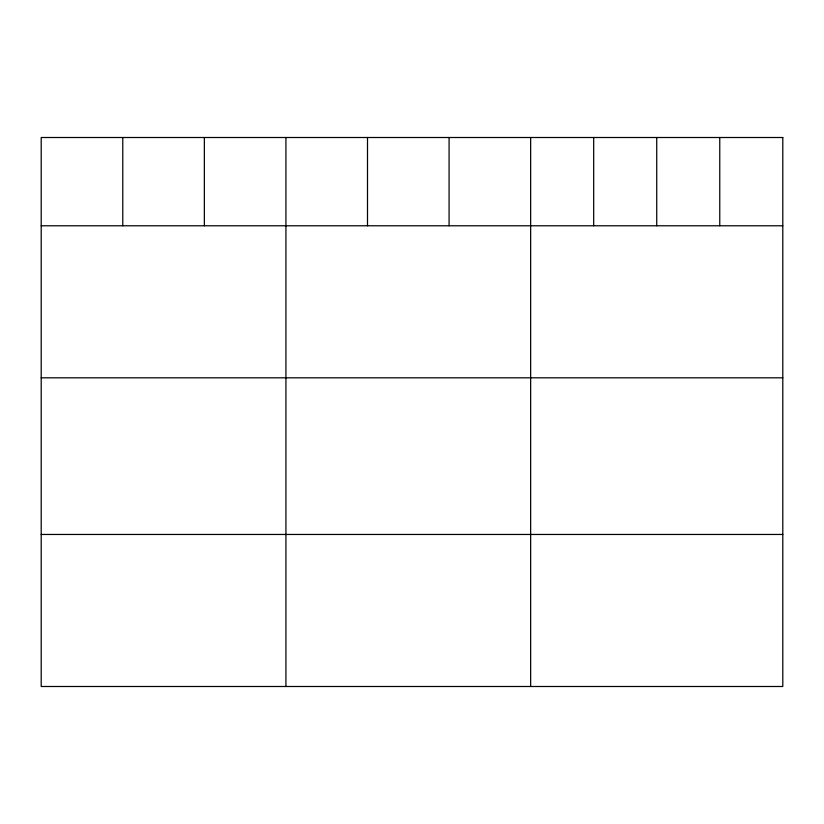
<?xml version="1.0" encoding="UTF-8"?>
<svg xmlns="http://www.w3.org/2000/svg" width="824" height="824" viewBox="0 0 824 824"><rect width="100%" height="100%" fill="white"/><g stroke="black" fill="none" stroke-linecap="round" stroke-linejoin="round"><path stroke-width="1.24" d="M41.2 225.776L782.8 225.776M41.2 377.814L782.8 377.814M41.2 534.457L782.8 534.457M719.764 137.505L719.764 225.776M656.728 137.505L656.728 225.776M593.692 137.505L593.692 225.776M530.656 137.505L530.656 686.495M449.08 137.505L449.08 225.776M367.504 137.505L367.504 225.776M285.928 137.505L285.928 686.495M204.352 137.505L204.352 225.776M122.776 137.505L122.776 225.776M782.8 137.505L41.2 137.505L41.2 686.495L782.8 686.495L782.8 137.505"/></g></svg>
